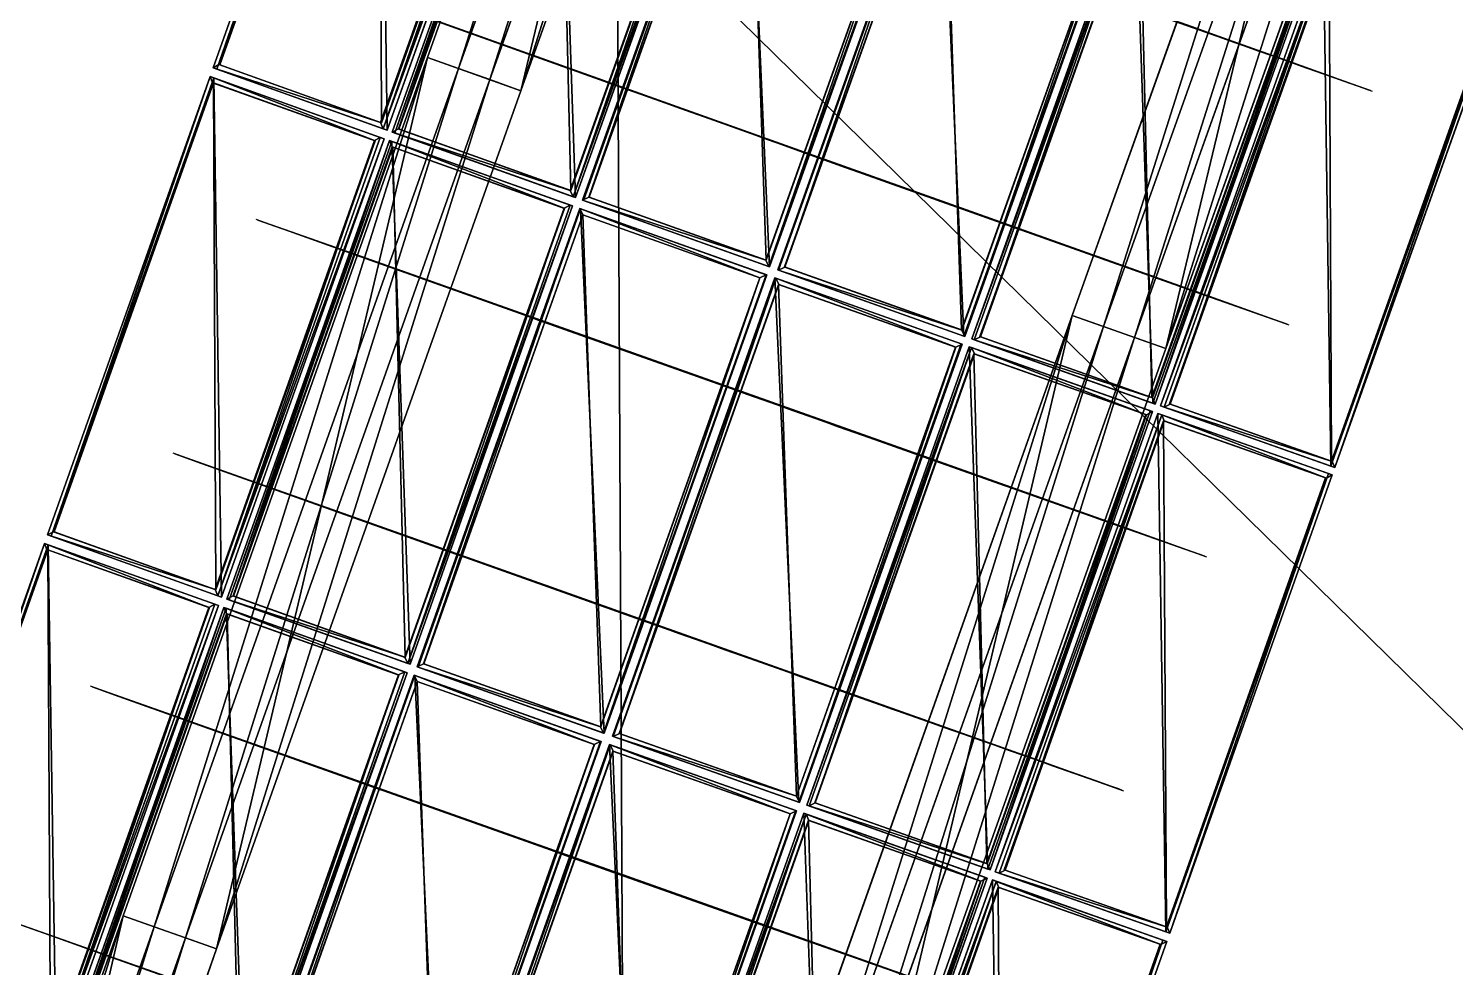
# Model space of a CAD drawing. Extents: x -372 to 678, y -263 to 741.
# Drawn here: x 346.93 to 354.12, y 447.68 to 452.41 of the extents above; entities that cross this region are included whole.
import ezdxf

# ---------------------------------------------------------------- set-up
doc = ezdxf.new("R2010")
doc.units = 0
doc.header["$LTSCALE"] = 0.0254
doc.layers.get('0').update_dxf_attribs({"linetype": 'CONTINUOUS'})
doc.layers.add('LOCATION_SNAPSHOT', color=144, linetype='CONTINUOUS')
doc.layers.add('LOCATION_TERRAIN', color=36, linetype='CONTINUOUS')

# ---------------------------------------------------------------- blocks, each defined once
blk = doc.blocks.new('LOCATION_SNAPSHOT_1')
at = {"color": 8}
mesh = blk.add_polyface(dxfattribs=at)
corners = [(-63.4904, 214.7729), (675.1158, 740.6684), (-66.0072, 737.0917), (677.6385, 218.3467)]
mesh.append_faces([[corners[k] for k in face] for face in [(0, 1, 2), (1, 0, 3)]], dxfattribs={"vtx0": -1, "color": 8})
blk = doc.blocks.new('LOCATION_TERRAIN_1')
at = {"color": 8}
mesh = blk.add_polyface(dxfattribs=at)
corners = [(362.5205, 440.683, 8.7249), (362.4605, 453.1192, 8.4064), (349.899, 453.0586, 7.6044)]
mesh.append_faces([[corners[k] for k in face] for face in [(0, 1, 2)]], dxfattribs={"color": 8})
mesh = blk.add_polyface(dxfattribs=at)
corners = [(349.959, 440.6224, 7.8345), (349.899, 453.0586, 7.6044), (337.3375, 452.998, 6.6145)]
mesh.append_faces([[corners[k] for k in face] for face in [(0, 1, 2)]], dxfattribs={"color": 8})
mesh = blk.add_polyface(dxfattribs=at)
corners = [(349.959, 440.6224, 7.8345), (337.3375, 452.998, 6.6145), (337.3975, 440.5618, 6.7561)]
mesh.append_faces([[corners[k] for k in face] for face in [(0, 1, 2)]], dxfattribs={"color": 8})
mesh = blk.add_polyface(dxfattribs=at)
corners = [(362.5205, 440.683, 8.7249), (349.899, 453.0586, 7.6044), (349.959, 440.6224, 7.8345)]
mesh.append_faces([[corners[k] for k in face] for face in [(0, 1, 2)]], dxfattribs={"color": 8})
blk = doc.blocks.new('GROUP_55')
at = {"color": 0}
for p, q in [((341.8007, 0.6811, 1.8493), (337.1312, 0.6247, 1.8276)), ((341.8007, 0.6811, 2.3493), (337.1312, 0.6247, 2.3276)), ((341.8007, 0.6811, 2.3493), (337.1312, 0.6247, 2.3276)), ((341.8007, 0.6811, 1.8493), (337.1312, 0.6247, 1.8276)), ((337.1312, 0.6247, 1.8276), (332.5445, 0.5621, 1.805)), ((337.1312, 0.6247, 2.3276), (332.5445, 0.5621, 2.305)), ((337.1312, 0.6247, 2.3276), (332.5445, 0.5621, 2.305)), ((337.1312, 0.6247, 1.8276), (332.5445, 0.5621, 1.805)), ((337.1312, 0.6247, 1.8276), (337.1333, 0.4581, 1.8276)), ((337.1376, 0.1247, 2.3276), (337.1312, 0.6247, 2.3276)), ((337.1312, 0.6247, 2.3276), (337.1312, 0.6247, 1.8276)), ((337.1312, 0.6247, 1.8276), (337.1333, 0.4581, 1.8276)), ((337.1376, 0.1247, 2.3276), (337.1312, 0.6247, 2.3276)), ((337.1312, 0.6247, 2.3276), (337.1312, 0.6247, 1.8276)), ((332.5445, 0.5621, 1.805), (328.0377, 0.4935, 1.7816)), ((332.5445, 0.5621, 2.305), (328.0377, 0.4935, 2.2816)), ((332.5445, 0.5621, 2.305), (328.0377, 0.4935, 2.2816)), ((332.5445, 0.5621, 1.805), (328.0377, 0.4935, 1.7816)), ((332.5445, 0.5621, 1.805), (332.5469, 0.3954, 1.805)), ((332.5517, 0.0621, 2.305), (332.5445, 0.5621, 2.305)), ((332.5445, 0.5621, 2.305), (332.5445, 0.5621, 1.805)), ((332.5445, 0.5621, 1.805), (332.5469, 0.3954, 1.805)), ((332.5517, 0.0621, 2.305), (332.5445, 0.5621, 2.305)), ((332.5445, 0.5621, 2.305), (332.5445, 0.5621, 1.805)), ((341.8025, 0.5145, 1.8493), (337.1333, 0.4581, 1.8276)), ((341.8025, 0.5145, 1.8493), (337.1333, 0.4581, 1.8276)), ((341.8025, 0.5145, 2.0993), (337.1333, 0.4581, 2.0776)), ((341.8025, 0.5145, 2.0993), (337.1333, 0.4581, 2.0776)), ((337.1333, 0.4581, 1.8276), (332.5469, 0.3954, 1.805)), ((337.1333, 0.4581, 1.8276), (332.5469, 0.3954, 1.805)), ((337.1333, 0.4581, 2.0776), (332.5469, 0.3954, 2.055)), ((337.1333, 0.4581, 2.0776), (332.5469, 0.3954, 2.055)), ((337.1333, 0.4581, 1.8276), (337.1333, 0.4581, 2.0776)), ((337.1333, 0.4581, 2.0776), (337.1355, 0.2914, 2.0776)), ((337.1333, 0.4581, 1.8276), (337.1333, 0.4581, 2.0776)), ((337.1333, 0.4581, 2.0776), (337.1355, 0.2914, 2.0776)), ((332.5469, 0.3954, 1.805), (328.0404, 0.3268, 1.7816)), ((332.5469, 0.3954, 1.805), (328.0404, 0.3268, 1.7816)), ((332.5469, 0.3954, 2.055), (328.0404, 0.3268, 2.0316)), ((332.5469, 0.3954, 2.055), (328.0404, 0.3268, 2.0316)), ((332.5469, 0.3954, 1.805), (332.5469, 0.3954, 2.055)), ((332.5469, 0.3954, 2.055), (332.5493, 0.2288, 2.055)), ((332.5469, 0.3954, 1.805), (332.5469, 0.3954, 2.055)), ((332.5469, 0.3954, 2.055), (332.5493, 0.2288, 2.055)), ((337.1355, 0.2914, 2.0776), (332.5493, 0.2288, 2.055)), ((337.1355, 0.2914, 2.0776), (332.5493, 0.2288, 2.055)), ((337.1355, 0.2914, 1.8276), (332.5493, 0.2288, 1.805)), ((337.1355, 0.2914, 1.8276), (332.5493, 0.2288, 1.805)), ((341.8044, 0.3478, 2.0993), (337.1355, 0.2914, 2.0776)), ((341.8044, 0.3478, 2.0993), (337.1355, 0.2914, 2.0776)), ((341.8044, 0.3478, 1.8493), (337.1355, 0.2914, 1.8276)), ((341.8044, 0.3478, 1.8493), (337.1355, 0.2914, 1.8276)), ((337.1355, 0.2914, 2.0776), (337.1355, 0.2914, 1.8276)), ((337.1355, 0.2914, 1.8276), (337.1376, 0.1247, 1.8276)), ((337.1355, 0.2914, 2.0776), (337.1355, 0.2914, 1.8276)), ((337.1355, 0.2914, 1.8276), (337.1376, 0.1247, 1.8276)), ((332.5493, 0.2288, 2.055), (328.0431, 0.1602, 2.0316)), ((332.5493, 0.2288, 2.055), (328.0431, 0.1602, 2.0316)), ((332.5493, 0.2288, 1.805), (328.0431, 0.1602, 1.7816)), ((332.5493, 0.2288, 1.805), (328.0431, 0.1602, 1.7816)), ((332.5493, 0.2288, 2.055), (332.5493, 0.2288, 1.805)), ((332.5493, 0.2288, 1.805), (332.5517, 0.0621, 1.805)), ((332.5493, 0.2288, 2.055), (332.5493, 0.2288, 1.805)), ((332.5493, 0.2288, 1.805), (332.5517, 0.0621, 1.805)), ((341.8063, 0.1812, 1.8493), (337.1376, 0.1247, 1.8276)), ((341.8063, 0.1812, 1.8493), (337.1376, 0.1247, 1.8276)), ((341.8063, 0.1812, 2.3493), (337.1376, 0.1247, 2.3276)), ((341.8063, 0.1812, 2.3493), (337.1376, 0.1247, 2.3276)), ((337.1376, 0.1247, 1.8276), (332.5517, 0.0621, 1.805)), ((337.1376, 0.1247, 1.8276), (332.5517, 0.0621, 1.805)), ((337.1376, 0.1247, 2.3276), (332.5517, 0.0621, 2.305)), ((337.1376, 0.1247, 2.3276), (332.5517, 0.0621, 2.305)), ((337.1376, 0.1247, 1.8276), (337.1376, 0.1247, 2.3276)), ((337.1376, 0.1247, 1.8276), (337.1376, 0.1247, 2.3276)), ((332.5517, 0.0621, 1.805), (328.0457, -0.0065, 1.7816)), ((332.5517, 0.0621, 1.805), (328.0457, -0.0065, 1.7816)), ((332.5517, 0.0621, 2.305), (328.0457, -0.0065, 2.2816)), ((332.5517, 0.0621, 2.305), (328.0457, -0.0065, 2.2816)), ((332.5517, 0.0621, 1.805), (332.5517, 0.0621, 2.305)), ((332.5517, 0.0621, 1.805), (332.5517, 0.0621, 2.305))]:
    blk.add_line(p, q, dxfattribs=at)
mesh = blk.add_polyface(dxfattribs=at)
corners = [(341.8007, 0.6811, 1.8493), (337.1333, 0.4581, 1.8276), (337.1312, 0.6247, 1.8276), (341.8025, 0.5145, 1.8493)]
mesh.append_faces([[corners[k] for k in face] for face in [(0, 1, 2), (1, 0, 3)]], dxfattribs={"vtx0": -1, "color": 0})
mesh = blk.add_polyface(dxfattribs=at)
corners = [(337.1376, 0.1247, 2.3276), (341.8007, 0.6811, 2.3493), (337.1312, 0.6247, 2.3276), (341.8063, 0.1812, 2.3493)]
mesh.append_faces([[corners[k] for k in face] for face in [(0, 1, 2), (1, 0, 3)]], dxfattribs={"vtx0": -1, "color": 0})
mesh = blk.add_polyface(dxfattribs=at)
corners = [(337.1312, 0.6247, 2.3276), (341.8007, 0.6811, 1.8493), (337.1312, 0.6247, 1.8276), (341.8007, 0.6811, 2.3493)]
mesh.append_faces([[corners[k] for k in face] for face in [(0, 1, 2), (1, 0, 3)]], dxfattribs={"vtx0": -1, "color": 0})
mesh = blk.add_polyface(dxfattribs=at)
corners = [(337.1312, 0.6247, 1.8276), (332.5469, 0.3954, 1.805), (332.5445, 0.5621, 1.805), (337.1333, 0.4581, 1.8276)]
mesh.append_faces([[corners[k] for k in face] for face in [(0, 1, 2), (1, 0, 3)]], dxfattribs={"vtx0": -1, "color": 0})
mesh = blk.add_polyface(dxfattribs=at)
corners = [(332.5517, 0.0621, 2.305), (337.1312, 0.6247, 2.3276), (332.5445, 0.5621, 2.305), (337.1376, 0.1247, 2.3276)]
mesh.append_faces([[corners[k] for k in face] for face in [(0, 1, 2), (1, 0, 3)]], dxfattribs={"vtx0": -1, "color": 0})
mesh = blk.add_polyface(dxfattribs=at)
corners = [(332.5445, 0.5621, 2.305), (337.1312, 0.6247, 1.8276), (332.5445, 0.5621, 1.805), (337.1312, 0.6247, 2.3276)]
mesh.append_faces([[corners[k] for k in face] for face in [(0, 1, 2), (1, 0, 3)]], dxfattribs={"vtx0": -1, "color": 0})
mesh = blk.add_polyface(dxfattribs=at)
corners = [(332.5445, 0.5621, 1.805), (328.0404, 0.3268, 1.7816), (328.0377, 0.4935, 1.7816), (332.5469, 0.3954, 1.805)]
mesh.append_faces([[corners[k] for k in face] for face in [(0, 1, 2), (1, 0, 3)]], dxfattribs={"vtx0": -1, "color": 0})
mesh = blk.add_polyface(dxfattribs=at)
corners = [(328.0457, -0.0065, 2.2816), (332.5445, 0.5621, 2.305), (328.0377, 0.4935, 2.2816), (332.5517, 0.0621, 2.305)]
mesh.append_faces([[corners[k] for k in face] for face in [(0, 1, 2), (1, 0, 3)]], dxfattribs={"vtx0": -1, "color": 0})
mesh = blk.add_polyface(dxfattribs=at)
corners = [(328.0377, 0.4935, 2.2816), (332.5445, 0.5621, 1.805), (328.0377, 0.4935, 1.7816), (332.5445, 0.5621, 2.305)]
mesh.append_faces([[corners[k] for k in face] for face in [(0, 1, 2), (1, 0, 3)]], dxfattribs={"vtx0": -1, "color": 0})
mesh = blk.add_polyface(dxfattribs=at)
corners = [(341.8025, 0.5145, 1.8493), (337.1333, 0.4581, 2.0776), (337.1333, 0.4581, 1.8276), (341.8025, 0.5145, 2.0993)]
mesh.append_faces([[corners[k] for k in face] for face in [(0, 1, 2), (1, 0, 3)]], dxfattribs={"vtx0": -1, "color": 0})
mesh = blk.add_polyface(dxfattribs=at)
corners = [(341.8025, 0.5145, 2.0993), (337.1355, 0.2914, 2.0776), (337.1333, 0.4581, 2.0776), (341.8044, 0.3478, 2.0993)]
mesh.append_faces([[corners[k] for k in face] for face in [(0, 1, 2), (1, 0, 3)]], dxfattribs={"vtx0": -1, "color": 0})
mesh = blk.add_polyface(dxfattribs=at)
corners = [(337.1333, 0.4581, 1.8276), (332.5469, 0.3954, 2.055), (332.5469, 0.3954, 1.805), (337.1333, 0.4581, 2.0776)]
mesh.append_faces([[corners[k] for k in face] for face in [(0, 1, 2), (1, 0, 3)]], dxfattribs={"vtx0": -1, "color": 0})
mesh = blk.add_polyface(dxfattribs=at)
corners = [(337.1333, 0.4581, 2.0776), (332.5493, 0.2288, 2.055), (332.5469, 0.3954, 2.055), (337.1355, 0.2914, 2.0776)]
mesh.append_faces([[corners[k] for k in face] for face in [(0, 1, 2), (1, 0, 3)]], dxfattribs={"vtx0": -1, "color": 0})
mesh = blk.add_polyface(dxfattribs=at)
corners = [(332.5469, 0.3954, 1.805), (328.0404, 0.3268, 2.0316), (328.0404, 0.3268, 1.7816), (332.5469, 0.3954, 2.055)]
mesh.append_faces([[corners[k] for k in face] for face in [(0, 1, 2), (1, 0, 3)]], dxfattribs={"vtx0": -1, "color": 0})
mesh = blk.add_polyface(dxfattribs=at)
corners = [(332.5469, 0.3954, 2.055), (328.0431, 0.1602, 2.0316), (328.0404, 0.3268, 2.0316), (332.5493, 0.2288, 2.055)]
mesh.append_faces([[corners[k] for k in face] for face in [(0, 1, 2), (1, 0, 3)]], dxfattribs={"vtx0": -1, "color": 0})
mesh = blk.add_polyface(dxfattribs=at)
corners = [(332.5493, 0.2288, 2.055), (337.1355, 0.2914, 1.8276), (332.5493, 0.2288, 1.805), (337.1355, 0.2914, 2.0776)]
mesh.append_faces([[corners[k] for k in face] for face in [(0, 1, 2), (1, 0, 3)]], dxfattribs={"vtx0": -1, "color": 0})
mesh = blk.add_polyface(dxfattribs=at)
corners = [(337.1355, 0.2914, 1.8276), (332.5517, 0.0621, 1.805), (332.5493, 0.2288, 1.805), (337.1376, 0.1247, 1.8276)]
mesh.append_faces([[corners[k] for k in face] for face in [(0, 1, 2), (1, 0, 3)]], dxfattribs={"vtx0": -1, "color": 0})
mesh = blk.add_polyface(dxfattribs=at)
corners = [(337.1355, 0.2914, 2.0776), (341.8044, 0.3478, 1.8493), (337.1355, 0.2914, 1.8276), (341.8044, 0.3478, 2.0993)]
mesh.append_faces([[corners[k] for k in face] for face in [(0, 1, 2), (1, 0, 3)]], dxfattribs={"vtx0": -1, "color": 0})
mesh = blk.add_polyface(dxfattribs=at)
corners = [(341.8044, 0.3478, 1.8493), (337.1376, 0.1247, 1.8276), (337.1355, 0.2914, 1.8276), (341.8063, 0.1812, 1.8493)]
mesh.append_faces([[corners[k] for k in face] for face in [(0, 1, 2), (1, 0, 3)]], dxfattribs={"vtx0": -1, "color": 0})
mesh = blk.add_polyface(dxfattribs=at)
corners = [(328.0431, 0.1602, 2.0316), (332.5493, 0.2288, 1.805), (328.0431, 0.1602, 1.7816), (332.5493, 0.2288, 2.055)]
mesh.append_faces([[corners[k] for k in face] for face in [(0, 1, 2), (1, 0, 3)]], dxfattribs={"vtx0": -1, "color": 0})
mesh = blk.add_polyface(dxfattribs=at)
corners = [(332.5493, 0.2288, 1.805), (328.0457, -0.0065, 1.7816), (328.0431, 0.1602, 1.7816), (332.5517, 0.0621, 1.805)]
mesh.append_faces([[corners[k] for k in face] for face in [(0, 1, 2), (1, 0, 3)]], dxfattribs={"vtx0": -1, "color": 0})
mesh = blk.add_polyface(dxfattribs=at)
corners = [(341.8063, 0.1812, 1.8493), (337.1376, 0.1247, 2.3276), (337.1376, 0.1247, 1.8276), (341.8063, 0.1812, 2.3493)]
mesh.append_faces([[corners[k] for k in face] for face in [(0, 1, 2), (1, 0, 3)]], dxfattribs={"vtx0": -1, "color": 0})
mesh = blk.add_polyface(dxfattribs=at)
corners = [(337.1376, 0.1247, 1.8276), (332.5517, 0.0621, 2.305), (332.5517, 0.0621, 1.805), (337.1376, 0.1247, 2.3276)]
mesh.append_faces([[corners[k] for k in face] for face in [(0, 1, 2), (1, 0, 3)]], dxfattribs={"vtx0": -1, "color": 0})
mesh = blk.add_polyface(dxfattribs=at)
corners = [(332.5517, 0.0621, 1.805), (328.0457, -0.0065, 2.2816), (328.0457, -0.0065, 1.7816), (332.5517, 0.0621, 2.305)]
mesh.append_faces([[corners[k] for k in face] for face in [(0, 1, 2), (1, 0, 3)]], dxfattribs={"vtx0": -1, "color": 0})
blk = doc.blocks.new('GROUP264_1')
at = {"color": 9}
blk.add_blockref('GROUP_55', (0, 0), dxfattribs=at)
blk = doc.blocks.new('GROUP263_1')
at = {"color": 0}
blk.add_blockref('GROUP264_1', (0, 0), dxfattribs=at)
blk = doc.blocks.new('GROUP_56')
at = {"color": 0}
for p, q in [((341.8941, 0.6806, 1.8493), (337.2234, 0.6242, 1.8276)), ((341.8941, 0.6806, 2.3493), (337.2234, 0.6242, 2.3276)), ((341.8941, 0.6806, 2.3493), (337.2234, 0.6242, 2.3276)), ((341.8941, 0.6806, 1.8493), (337.2234, 0.6242, 1.8276)), ((337.2234, 0.6242, 1.8276), (332.6354, 0.5615, 1.805)), ((337.2234, 0.6242, 2.3276), (332.6354, 0.5615, 2.305)), ((337.2234, 0.6242, 2.3276), (332.6354, 0.5615, 2.305)), ((337.2234, 0.6242, 1.8276), (332.6354, 0.5615, 1.805)), ((337.2234, 0.6242, 1.8276), (337.2255, 0.4575, 1.8276)), ((337.2298, 0.1242, 2.3276), (337.2234, 0.6242, 2.3276)), ((337.2234, 0.6242, 2.3276), (337.2234, 0.6242, 1.8276)), ((337.2234, 0.6242, 1.8276), (337.2255, 0.4575, 1.8276)), ((337.2298, 0.1242, 2.3276), (337.2234, 0.6242, 2.3276)), ((337.2234, 0.6242, 2.3276), (337.2234, 0.6242, 1.8276)), ((341.896, 0.514, 1.8493), (337.2255, 0.4575, 1.8276)), ((341.896, 0.514, 1.8493), (337.2255, 0.4575, 1.8276)), ((341.896, 0.514, 2.0993), (337.2255, 0.4575, 2.0776)), ((341.896, 0.514, 2.0993), (337.2255, 0.4575, 2.0776)), ((337.2255, 0.4575, 1.8276), (332.6378, 0.3949, 1.805)), ((337.2255, 0.4575, 1.8276), (332.6378, 0.3949, 1.805)), ((337.2255, 0.4575, 2.0776), (332.6378, 0.3949, 2.055)), ((337.2255, 0.4575, 2.0776), (332.6378, 0.3949, 2.055)), ((337.2255, 0.4575, 1.8276), (337.2255, 0.4575, 2.0776)), ((337.2255, 0.4575, 2.0776), (337.2277, 0.2909, 2.0776)), ((337.2255, 0.4575, 1.8276), (337.2255, 0.4575, 2.0776)), ((337.2255, 0.4575, 2.0776), (337.2277, 0.2909, 2.0776)), ((337.2277, 0.2909, 2.0776), (332.6402, 0.2282, 2.055)), ((337.2277, 0.2909, 2.0776), (332.6402, 0.2282, 2.055)), ((337.2277, 0.2909, 1.8276), (332.6402, 0.2282, 1.805)), ((337.2277, 0.2909, 1.8276), (332.6402, 0.2282, 1.805)), ((341.8979, 0.3473, 2.0993), (337.2277, 0.2909, 2.0776)), ((341.8979, 0.3473, 2.0993), (337.2277, 0.2909, 2.0776)), ((341.8979, 0.3473, 1.8493), (337.2277, 0.2909, 1.8276)), ((341.8979, 0.3473, 1.8493), (337.2277, 0.2909, 1.8276)), ((337.2277, 0.2909, 2.0776), (337.2277, 0.2909, 1.8276)), ((337.2277, 0.2909, 1.8276), (337.2298, 0.1242, 1.8276)), ((337.2277, 0.2909, 2.0776), (337.2277, 0.2909, 1.8276)), ((337.2277, 0.2909, 1.8276), (337.2298, 0.1242, 1.8276)), ((341.8998, 0.1807, 1.8493), (337.2298, 0.1242, 1.8276)), ((341.8998, 0.1807, 1.8493), (337.2298, 0.1242, 1.8276)), ((341.8998, 0.1807, 2.3493), (337.2298, 0.1242, 2.3276)), ((341.8998, 0.1807, 2.3493), (337.2298, 0.1242, 2.3276)), ((337.2298, 0.1242, 1.8276), (332.6426, 0.0616, 1.805)), ((337.2298, 0.1242, 1.8276), (332.6426, 0.0616, 1.805)), ((337.2298, 0.1242, 2.3276), (332.6426, 0.0616, 2.305)), ((337.2298, 0.1242, 2.3276), (332.6426, 0.0616, 2.305)), ((337.2298, 0.1242, 1.8276), (337.2298, 0.1242, 2.3276)), ((337.2298, 0.1242, 1.8276), (337.2298, 0.1242, 2.3276))]:
    blk.add_line(p, q, dxfattribs=at)
mesh = blk.add_polyface(dxfattribs=at)
corners = [(341.8941, 0.6806, 1.8493), (337.2255, 0.4575, 1.8276), (337.2234, 0.6242, 1.8276), (341.896, 0.514, 1.8493)]
mesh.append_faces([[corners[k] for k in face] for face in [(0, 1, 2), (1, 0, 3)]], dxfattribs={"vtx0": -1, "color": 0})
mesh = blk.add_polyface(dxfattribs=at)
corners = [(337.2298, 0.1242, 2.3276), (341.8941, 0.6806, 2.3493), (337.2234, 0.6242, 2.3276), (341.8998, 0.1807, 2.3493)]
mesh.append_faces([[corners[k] for k in face] for face in [(0, 1, 2), (1, 0, 3)]], dxfattribs={"vtx0": -1, "color": 0})
mesh = blk.add_polyface(dxfattribs=at)
corners = [(337.2234, 0.6242, 2.3276), (341.8941, 0.6806, 1.8493), (337.2234, 0.6242, 1.8276), (341.8941, 0.6806, 2.3493)]
mesh.append_faces([[corners[k] for k in face] for face in [(0, 1, 2), (1, 0, 3)]], dxfattribs={"vtx0": -1, "color": 0})
mesh = blk.add_polyface(dxfattribs=at)
corners = [(337.2234, 0.6242, 1.8276), (332.6378, 0.3949, 1.805), (332.6354, 0.5615, 1.805), (337.2255, 0.4575, 1.8276)]
mesh.append_faces([[corners[k] for k in face] for face in [(0, 1, 2), (1, 0, 3)]], dxfattribs={"vtx0": -1, "color": 0})
mesh = blk.add_polyface(dxfattribs=at)
corners = [(332.6426, 0.0616, 2.305), (337.2234, 0.6242, 2.3276), (332.6354, 0.5615, 2.305), (337.2298, 0.1242, 2.3276)]
mesh.append_faces([[corners[k] for k in face] for face in [(0, 1, 2), (1, 0, 3)]], dxfattribs={"vtx0": -1, "color": 0})
mesh = blk.add_polyface(dxfattribs=at)
corners = [(332.6354, 0.5615, 2.305), (337.2234, 0.6242, 1.8276), (332.6354, 0.5615, 1.805), (337.2234, 0.6242, 2.3276)]
mesh.append_faces([[corners[k] for k in face] for face in [(0, 1, 2), (1, 0, 3)]], dxfattribs={"vtx0": -1, "color": 0})
mesh = blk.add_polyface(dxfattribs=at)
corners = [(341.896, 0.514, 1.8493), (337.2255, 0.4575, 2.0776), (337.2255, 0.4575, 1.8276), (341.896, 0.514, 2.0993)]
mesh.append_faces([[corners[k] for k in face] for face in [(0, 1, 2), (1, 0, 3)]], dxfattribs={"vtx0": -1, "color": 0})
mesh = blk.add_polyface(dxfattribs=at)
corners = [(341.896, 0.514, 2.0993), (337.2277, 0.2909, 2.0776), (337.2255, 0.4575, 2.0776), (341.8979, 0.3473, 2.0993)]
mesh.append_faces([[corners[k] for k in face] for face in [(0, 1, 2), (1, 0, 3)]], dxfattribs={"vtx0": -1, "color": 0})
mesh = blk.add_polyface(dxfattribs=at)
corners = [(337.2255, 0.4575, 1.8276), (332.6378, 0.3949, 2.055), (332.6378, 0.3949, 1.805), (337.2255, 0.4575, 2.0776)]
mesh.append_faces([[corners[k] for k in face] for face in [(0, 1, 2), (1, 0, 3)]], dxfattribs={"vtx0": -1, "color": 0})
mesh = blk.add_polyface(dxfattribs=at)
corners = [(337.2255, 0.4575, 2.0776), (332.6402, 0.2282, 2.055), (332.6378, 0.3949, 2.055), (337.2277, 0.2909, 2.0776)]
mesh.append_faces([[corners[k] for k in face] for face in [(0, 1, 2), (1, 0, 3)]], dxfattribs={"vtx0": -1, "color": 0})
mesh = blk.add_polyface(dxfattribs=at)
corners = [(332.6402, 0.2282, 2.055), (337.2277, 0.2909, 1.8276), (332.6402, 0.2282, 1.805), (337.2277, 0.2909, 2.0776)]
mesh.append_faces([[corners[k] for k in face] for face in [(0, 1, 2), (1, 0, 3)]], dxfattribs={"vtx0": -1, "color": 0})
mesh = blk.add_polyface(dxfattribs=at)
corners = [(337.2277, 0.2909, 1.8276), (332.6426, 0.0616, 1.805), (332.6402, 0.2282, 1.805), (337.2298, 0.1242, 1.8276)]
mesh.append_faces([[corners[k] for k in face] for face in [(0, 1, 2), (1, 0, 3)]], dxfattribs={"vtx0": -1, "color": 0})
mesh = blk.add_polyface(dxfattribs=at)
corners = [(337.2277, 0.2909, 2.0776), (341.8979, 0.3473, 1.8493), (337.2277, 0.2909, 1.8276), (341.8979, 0.3473, 2.0993)]
mesh.append_faces([[corners[k] for k in face] for face in [(0, 1, 2), (1, 0, 3)]], dxfattribs={"vtx0": -1, "color": 0})
mesh = blk.add_polyface(dxfattribs=at)
corners = [(341.8979, 0.3473, 1.8493), (337.2298, 0.1242, 1.8276), (337.2277, 0.2909, 1.8276), (341.8998, 0.1807, 1.8493)]
mesh.append_faces([[corners[k] for k in face] for face in [(0, 1, 2), (1, 0, 3)]], dxfattribs={"vtx0": -1, "color": 0})
mesh = blk.add_polyface(dxfattribs=at)
corners = [(341.8998, 0.1807, 1.8493), (337.2298, 0.1242, 2.3276), (337.2298, 0.1242, 1.8276), (341.8998, 0.1807, 2.3493)]
mesh.append_faces([[corners[k] for k in face] for face in [(0, 1, 2), (1, 0, 3)]], dxfattribs={"vtx0": -1, "color": 0})
mesh = blk.add_polyface(dxfattribs=at)
corners = [(337.2298, 0.1242, 1.8276), (332.6426, 0.0616, 2.305), (332.6426, 0.0616, 1.805), (337.2298, 0.1242, 2.3276)]
mesh.append_faces([[corners[k] for k in face] for face in [(0, 1, 2), (1, 0, 3)]], dxfattribs={"vtx0": -1, "color": 0})
blk = doc.blocks.new('GROUP265_1')
at = {"color": 9}
blk.add_blockref('GROUP_56', (0, 0), dxfattribs=at)
blk = doc.blocks.new('GROUP264_2')
at = {"color": 0}
blk.add_blockref('GROUP265_1', (0, 0), dxfattribs=at)
blk = doc.blocks.new('SOLAR_PANEL_1')
at = {"color": 0}
for p, q in [((0, 0.025), (0, 2.475)), ((0, 2.475), (1, 2.475)), ((0, 2.475), (1, 2.475)), ((0, 2.475), (0, 2.475, 0.05)), ((0, 2.475, 0.05), (1, 2.475, 0.05)), ((0, 0.025), (0, 2.475)), ((0, 0.025, 0.05), (0, 2.475, 0.05)), ((0, 2.475), (0, 2.475, 0.05)), ((0, 2.475, 0.05), (1, 2.475, 0.05)), ((0, 0.025, 0.05), (0, 2.475, 0.05)), ((0.975, 2.45, 0.05), (0.025, 2.45, 0.05)), ((0.025, 2.45, 0.05), (0.025, 0.05, 0.05)), ((0.975, 2.45, 0.05), (0.025, 2.45, 0.05)), ((0.025, 2.45, 0.05), (0.025, 2.45, 0.04)), ((0.975, 2.45, 0.04), (0.025, 2.45, 0.04)), ((0.025, 2.45, 0.05), (0.025, 0.05, 0.05)), ((0.025, 2.45, 0.04), (0.025, 0.05, 0.04)), ((0.025, 2.45, 0.05), (0.025, 2.45, 0.04)), ((0.025, 2.45, 0.04), (0.025, 0.05, 0.04)), ((0.975, 2.45, 0.04), (0.025, 2.45, 0.04)), ((0.975, 0.05, 0.05), (0.975, 2.45, 0.05)), ((0.975, 2.45, 0.05), (0.975, 2.45, 0.04)), ((0.975, 0.05, 0.05), (0.975, 2.45, 0.05)), ((0.975, 2.45, 0.05), (0.975, 2.45, 0.04)), ((0.975, 0.05, 0.04), (0.975, 2.45, 0.04)), ((0.975, 0.05, 0.04), (0.975, 2.45, 0.04)), ((1, 2.475), (1, 0.025)), ((1, 2.475), (1, 0.025)), ((1, 2.475), (1, 2.475, 0.05)), ((1, 2.475, 0.05), (1, 0.025, 0.05)), ((1, 2.475), (1, 2.475, 0.05)), ((1, 2.475, 0.05), (1, 0.025, 0.05)), ((1, 0.025), (0, 0.025)), ((0, 0.025), (0, 0.025, 0.05)), ((1, 0.025), (0, 0.025)), ((1, 0.025, 0.05), (0, 0.025, 0.05)), ((0, 0.025), (0, 0.025, 0.05)), ((1, 0.025, 0.05), (0, 0.025, 0.05)), ((0.025, 0.05, 0.05), (0.975, 0.05, 0.05)), ((0.025, 0.05, 0.05), (0.025, 0.05, 0.04)), ((0.025, 0.05, 0.05), (0.975, 0.05, 0.05)), ((0.025, 0.05, 0.04), (0.975, 0.05, 0.04)), ((0.025, 0.05, 0.05), (0.025, 0.05, 0.04)), ((0.025, 0.05, 0.04), (0.975, 0.05, 0.04)), ((0.975, 0.05, 0.05), (0.975, 0.05, 0.04)), ((0.975, 0.05, 0.05), (0.975, 0.05, 0.04)), ((1, 0.025), (1, 0.025, 0.05)), ((1, 0.025), (1, 0.025, 0.05))]:
    blk.add_line(p, q, dxfattribs=at)
mesh = blk.add_polyface(dxfattribs=at)
corners = [(0, 2.475), (1, 0.025), (0, 0.025), (1, 2.475)]
mesh.append_faces([[corners[k] for k in face] for face in [(0, 1, 2), (1, 0, 3)]], dxfattribs={"vtx0": -1, "color": 0})
mesh = blk.add_polyface(dxfattribs=at)
corners = [(0, 2.475, 0.05), (1, 2.475), (0, 2.475), (1, 2.475, 0.05)]
mesh.append_faces([[corners[k] for k in face] for face in [(0, 1, 2), (1, 0, 3)]], dxfattribs={"vtx0": -1, "color": 0})
mesh = blk.add_polyface(dxfattribs=at)
corners = [(0, 2.475, 0.05), (0, 0.025), (0, 0.025, 0.05), (0, 2.475)]
mesh.append_faces([[corners[k] for k in face] for face in [(0, 1, 2), (1, 0, 3)]], dxfattribs={"vtx0": -1, "color": 0})
mesh = blk.add_polyface(dxfattribs=at)
corners = [(0, 0.025, 0.05), (0.025, 0.05, 0.05), (0, 2.475, 0.05), (1, 0.025, 0.05), (0.975, 0.05, 0.05), (0.975, 2.45, 0.05), (0.025, 2.45, 0.05), (1, 2.475, 0.05)]
mesh.append_faces([[corners[k] for k in face] for face in [(0, 1, 2), (1, 3, 4), (4, 3, 5), (2, 6, 7), (6, 2, 1), (7, 5, 3)]], dxfattribs={"vtx0": -1, "vtx1": -1, "color": 0})
mesh.append_faces([[corners[k] for k in face] for face in [(1, 0, 3), (7, 6, 5)]], dxfattribs={"vtx0": -1, "vtx2": -1, "color": 0})
mesh = blk.add_polyface(dxfattribs=at)
corners = [(0.975, 2.45, 0.05), (0.025, 2.45, 0.04), (0.975, 2.45, 0.04), (0.025, 2.45, 0.05)]
mesh.append_faces([[corners[k] for k in face] for face in [(0, 1, 2), (1, 0, 3)]], dxfattribs={"vtx0": -1, "color": 0})
mesh = blk.add_polyface(dxfattribs=at)
corners = [(0.025, 2.45, 0.04), (0.025, 0.05, 0.05), (0.025, 0.05, 0.04), (0.025, 2.45, 0.05)]
mesh.append_faces([[corners[k] for k in face] for face in [(0, 1, 2), (1, 0, 3)]], dxfattribs={"vtx0": -1, "color": 0})
at = {"color": 153}
mesh = blk.add_polyface(dxfattribs=at)
corners = [(0.975, 0.05, 0.04), (0.025, 2.45, 0.04), (0.025, 0.05, 0.04), (0.975, 2.45, 0.04)]
mesh.append_faces([[corners[k] for k in face] for face in [(0, 1, 2), (1, 0, 3)]], dxfattribs={"vtx0": -1, "color": 153})
at = {"color": 0}
mesh = blk.add_polyface(dxfattribs=at)
corners = [(0.975, 2.45, 0.05), (0.975, 0.05, 0.04), (0.975, 0.05, 0.05), (0.975, 2.45, 0.04)]
mesh.append_faces([[corners[k] for k in face] for face in [(0, 1, 2), (1, 0, 3)]], dxfattribs={"vtx0": -1, "color": 0})
mesh = blk.add_polyface(dxfattribs=at)
corners = [(1, 2.475), (1, 0.025, 0.05), (1, 0.025), (1, 2.475, 0.05)]
mesh.append_faces([[corners[k] for k in face] for face in [(0, 1, 2), (1, 0, 3)]], dxfattribs={"vtx0": -1, "color": 0})
mesh = blk.add_polyface(dxfattribs=at)
corners = [(1, 0.025), (0, 0.025, 0.05), (0, 0.025), (1, 0.025, 0.05)]
mesh.append_faces([[corners[k] for k in face] for face in [(0, 1, 2), (1, 0, 3)]], dxfattribs={"vtx0": -1, "color": 0})
mesh = blk.add_polyface(dxfattribs=at)
corners = [(0.025, 0.05, 0.04), (0.975, 0.05, 0.05), (0.975, 0.05, 0.04), (0.025, 0.05, 0.05)]
mesh.append_faces([[corners[k] for k in face] for face in [(0, 1, 2), (1, 0, 3)]], dxfattribs={"vtx0": -1, "color": 0})
blk = doc.blocks.new('SOLAR_PANEL_STRUCTURE')
at = {"color": 0}
for p, q in [((5.0137, 0, -0.0089), (2.9803, 0, -0.0089)), ((2.9803, 0, 0.0311), (3.4565, 0, 0.0311)), ((3.4565, 0, 0.0311), (2.9803, 0, 0.716)), ((3.021, 0, 0.7275), (3.4958, 0, 0.0447)), ((3.4958, 0, 0.0447), (3.9705, 0, 0.6472)), ((4.0088, 0, 0.6311), (3.536, 0, 0.0311)), ((3.536, 0, 0.0311), (4.4568, 0, 0.0311)), ((4.4568, 0, 0.0311), (4.0088, 0, 0.6311)), ((4.0593, 0, 0.6304), (4.5005, 0, 0.0393)), ((4.5005, 0, 0.0393), (4.9642, 0, 0.3962)), ((4.5554, 0, 0.0311), (4.9889, 0, 0.0311)), ((4.9889, 0, 0.3647), (4.5554, 0, 0.0311)), ((4.9889, 0, 0.0311), (4.9889, 0, 0.3647)), ((5.4167, 0, 0.2003), (5.0137, 0, -0.0089)), ((5.0289, 0, 0.3744), (5.0289, 0, 0.044)), ((5.0289, 0, 0.044), (5.3701, 0, 0.2212)), ((5.4963, 0, 0.1646), (5.5126, 0, 0.2011))]:
    blk.add_line(p, q, dxfattribs=at)
at = {"color": 0, "extrusion": (4.81162e-16, 1, -7.04887e-16)}
blk.add_arc((-2.9803, -5.3738), 6.1449, 90, 114.4293, dxfattribs=at)
at = {"color": 0}
mesh = blk.add_polyface(dxfattribs=at)
corners = [(4.4568, 0, 0.0311), (4.5554, 0, 0.0311), (3.536, 0, 0.0311), (4.5005, 0, 0.0393), (4.9889, 0, 0.3647), (4.9642, 0, 0.3962), (5.0289, 0, 0.3744), (4.0088, 0, 0.6311), (4.0593, 0, 0.6304), (3.4958, 0, 0.0447), (3.9705, 0, 0.6472), (3.4565, 0, 0.0311), (2.9803, 0, 0.716), (3.021, 0, 0.7275), (2.9803, 0, 0.7711), (5.0137, 0, -0.0089), (5.0289, 0, 0.044), (5.4167, 0, 0.2003), (4.9889, 0, 0.0311), (2.9803, 0, -0.0089), (5.3701, 0, 0.2212), (5.5126, 0, 0.2011), (5.0155, 0, 0.4243), (4.0126, 0, 0.6838), (5.4963, 0, 0.1646), (2.9803, 0, 0.0311)]
mesh.append_faces([[corners[k] for k in face] for face in [(0, 1, 2), (1, 3, 4), (7, 3, 0), (3, 7, 8), (9, 12, 13), (15, 16, 17), (18, 2, 1), (21, 20, 22), (22, 8, 23), (23, 13, 14), (4, 16, 18), (16, 4, 6)]], dxfattribs={"vtx0": -1, "vtx1": -1, "color": 0})
mesh.append_faces([[corners[k] for k in face] for face in [(1, 0, 3), (4, 5, 6), (11, 9, 2), (16, 15, 18), (18, 19, 11), (18, 11, 2), (17, 20, 21), (22, 6, 5), (23, 8, 7), (23, 7, 10)]], dxfattribs={"vtx0": -1, "vtx1": -1, "vtx2": -1, "color": 0})
mesh.append_faces([[corners[k] for k in face] for face in [(4, 3, 5), (9, 7, 2), (7, 9, 10), (9, 11, 12), (13, 12, 14), (18, 15, 19), (17, 16, 20), (22, 20, 6), (22, 5, 8), (23, 10, 13)]], dxfattribs={"vtx0": -1, "vtx2": -1, "color": 0})
mesh.append_faces([[corners[k] for k in face] for face in [(25, 11, 19)]], dxfattribs={"vtx1": -1, "color": 0})
mesh.append_faces([[corners[k] for k in face] for face in [(21, 24, 17)]], dxfattribs={"vtx2": -1, "color": 0})
blk = doc.blocks.new('GROUP0_4')
at = {"color": 0, "extrusion": (-0.411361, -5.15876e-17, 0.911472), "rotation": 90.00000000000011}
blk.add_blockref('SOLAR_PANEL_1', (1.25, -4.205, 2.1818), dxfattribs=at)
at = {"color": 0, "extrusion": (-0.251634, -1.95439e-17, 0.967823), "rotation": 90.00000000000001}
blk.add_blockref('SOLAR_PANEL_1', (1.25, -3.4844, 1.6133), dxfattribs=at)
at = {"color": 0, "extrusion": (-0.084688, 3.20437e-17, 0.996408), "rotation": 90.00000000000004}
blk.add_blockref('SOLAR_PANEL_1', (1.25, -2.6781, 1.1745), dxfattribs=at)
at = {"color": 0, "extrusion": (0.084688, -2.46519e-32, 0.996408), "rotation": 270.0000000000001}
blk.add_blockref('SOLAR_PANEL_1', (-1.25, 1.8093, 0.8781), dxfattribs=at)
at = {"color": 0, "extrusion": (0.251634, -1.95439e-17, 0.967823), "rotation": 270}
blk.add_blockref('SOLAR_PANEL_1', (-1.25, 0.903, 0.7326), dxfattribs=at)
at = {"color": 0, "extrusion": (0.411361, -1.95439e-17, 0.911472), "rotation": 270}
blk.add_blockref('SOLAR_PANEL_1', (-1.25, -0.0149, 0.7421), dxfattribs=at)
at = {"color": 9, "rotation": 180}
for p in [(1.2303, 0.625, 0.2589), (1.2303, -0.625, 0.2589)]:
    blk.add_blockref('SOLAR_PANEL_STRUCTURE', p, dxfattribs=at)
at = {"color": 9}
for p in [(-4.7303, 0.625, 0.2589), (-4.7303, -0.625, 0.2589)]:
    blk.add_blockref('SOLAR_PANEL_STRUCTURE', p, dxfattribs=at)
blk = doc.blocks.new('GROUP265_2')
at = {"color": 0, "extrusion": (-0.001574, -0.004417, 0.999989), "rotation": 160.3885439142271}
blk.add_blockref('GROUP0_4', (349.4822, 453.0281, 17.3499), dxfattribs=at)
at = {"color": 0, "extrusion": (-0.001643, -0.004629, 0.999988), "rotation": 160.4626746154379}
blk.add_blockref('GROUP0_4', (348.6481, 450.6805, 17.2301), dxfattribs=at)
at = {"color": 0, "extrusion": (-0.001664, -0.004694, 0.999988), "rotation": 160.485190467988}
blk.add_blockref('GROUP0_4', (347.8142, 448.33, 17.1936), dxfattribs=at)

msp = doc.modelspace()

# ---------------------------------------------------------------- block references
at = {"color": 0}
for name, p, rotation in [('GROUP263_1', (232.477, 135.8873, 17.8195), 69.68402965407222), ('GROUP264_2', (235.6916, 134.5029, 17.8195), 69.68348705942535)]:
    msp.add_blockref(name, p, dxfattribs=dict(at, rotation=rotation))
msp.add_blockref('GROUP265_2', (0, 0), dxfattribs=at)
at = {"layer": 'LOCATION_SNAPSHOT', "color": 0}
msp.add_blockref('LOCATION_SNAPSHOT_1', (0, 0), dxfattribs=at)
at = {"layer": 'LOCATION_TERRAIN', "color": 0}
msp.add_blockref('LOCATION_TERRAIN_1', (0, 0), dxfattribs=at)

doc.saveas('drawing.dxf')
